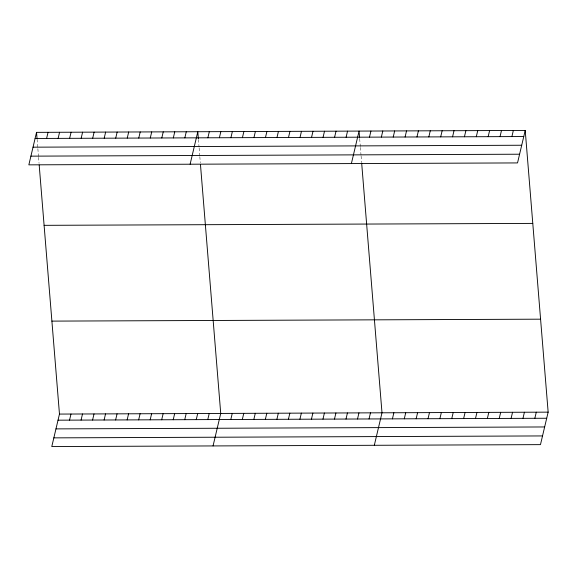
<?xml version="1.0" encoding="UTF-8"?>
<svg xmlns="http://www.w3.org/2000/svg" width="577" height="577" viewBox="0 0 577 577"><rect width="100%" height="100%" fill="white"/><g stroke="black" fill="none" stroke-linecap="round" stroke-linejoin="round"><path stroke-width="0.43" stroke-dasharray="2.88 2.16" d="M359.695 138.841L360.322 146.587M360.394 147.445L361.022 155.191M361.094 156.05L361.584 162.079M198.43 139.475L199.058 147.222M199.13 148.08L199.757 155.833M199.83 156.692L200.32 162.714M37.094 139.252L37.793 147.863M37.858 148.722L38.493 156.468M38.565 157.326L39.056 163.356"/><path stroke-width="0.87" d="M36.531 132.364L28.85 164.856L517.533 162.923L525.214 130.431L36.531 132.364L37.022 138.393M46.607 138.43L48.05 132.321M58.126 138.386L59.568 132.277M69.644 138.336L71.086 132.227M81.162 138.292L82.605 132.183M92.681 138.249L94.123 132.14M104.199 138.199L105.641 132.09M115.717 138.155L117.16 132.046M39.193 165.072L59.467 414.077L51.786 446.569L540.469 444.636L548.15 412.144L525.214 130.431M127.236 138.112L128.685 132.003M69.543 420.143L70.985 414.034M138.754 138.069L140.204 131.953M81.061 420.092L82.504 413.983M150.272 138.018L151.722 131.909M92.58 420.049L94.022 413.94M161.798 137.975L163.241 131.866M104.098 420.006L105.541 413.897M173.316 137.932L174.759 131.816M115.616 419.962L117.059 413.846M184.835 137.881L186.277 131.772M127.135 419.912L128.577 413.803M190.114 164.221L197.796 131.729L198.358 138.617M138.653 419.868L140.096 413.759M207.871 137.795L209.314 131.686M150.171 419.825L151.621 413.709M219.39 137.744L220.832 131.635M161.69 419.775L163.14 413.666M230.908 137.701L232.351 131.592M173.215 419.731L174.658 413.622M242.427 137.658L243.869 131.549M184.734 419.688L186.176 413.579M253.945 137.607L255.387 131.498M196.252 419.638L197.695 413.529M265.463 137.564L266.913 131.455M207.77 419.594L209.213 413.485M276.982 137.521L278.431 131.412M213.05 445.927L220.731 413.442L200.457 164.438M288.5 137.47L289.95 131.361M230.807 419.501L232.25 413.392M300.026 137.427L301.468 131.318M242.326 419.457L243.768 413.348M311.544 137.384L312.986 131.275M253.844 419.414L255.286 413.305M323.062 137.333L324.505 131.224M265.362 419.364L266.805 413.255M334.581 137.29L336.023 131.181M276.881 419.32L278.33 413.211M346.099 137.247L347.542 131.138M288.399 419.277L289.849 413.168M351.379 163.579L359.06 131.087L359.622 137.975M299.917 419.227L301.367 413.118M369.482 137.153L370.932 131.044M311.443 419.183L312.885 413.074M381.354 137.102L382.796 130.993M322.961 419.14L324.404 413.031M393.218 137.059L394.668 130.95M334.48 419.09L335.922 412.981M405.09 137.009L406.533 130.9M345.998 419.046L347.441 412.937M416.955 136.965L418.404 130.856M357.516 419.003L358.959 412.894M428.826 136.915L430.269 130.806M369.035 418.96L370.477 412.843M440.691 136.872L442.141 130.763M374.314 445.293L381.996 412.8L361.656 162.938M452.563 136.821L454.005 130.712M392.425 418.866L393.867 412.757M464.427 136.778L465.877 130.669M404.289 418.815L405.732 412.706M476.299 136.727L477.742 130.618M416.154 418.772L417.604 412.663M488.164 136.684L489.613 130.575M428.026 418.722L429.468 412.613M500.035 136.634L501.478 130.525M439.89 418.678L441.34 412.569M511.9 136.59L513.342 130.481M451.762 418.628L453.205 412.519M463.627 418.585L465.076 412.476M475.498 418.534L476.941 412.425M487.363 418.491L488.813 412.382M499.235 418.44L500.677 412.331M511.099 418.397L512.549 412.288M522.971 418.347L524.414 412.238M534.836 418.303L536.285 412.187M35.089 138.473L523.772 136.54M33.026 147.178L521.709 145.245M30.906 156.151L519.588 154.218M44.097 225.333L532.78 223.4M51.894 321.115L540.584 319.182M59.467 414.077L548.15 412.144M58.025 420.186L546.707 418.253M55.962 428.891L544.645 426.958M53.841 437.864L542.524 435.931"/></g></svg>
